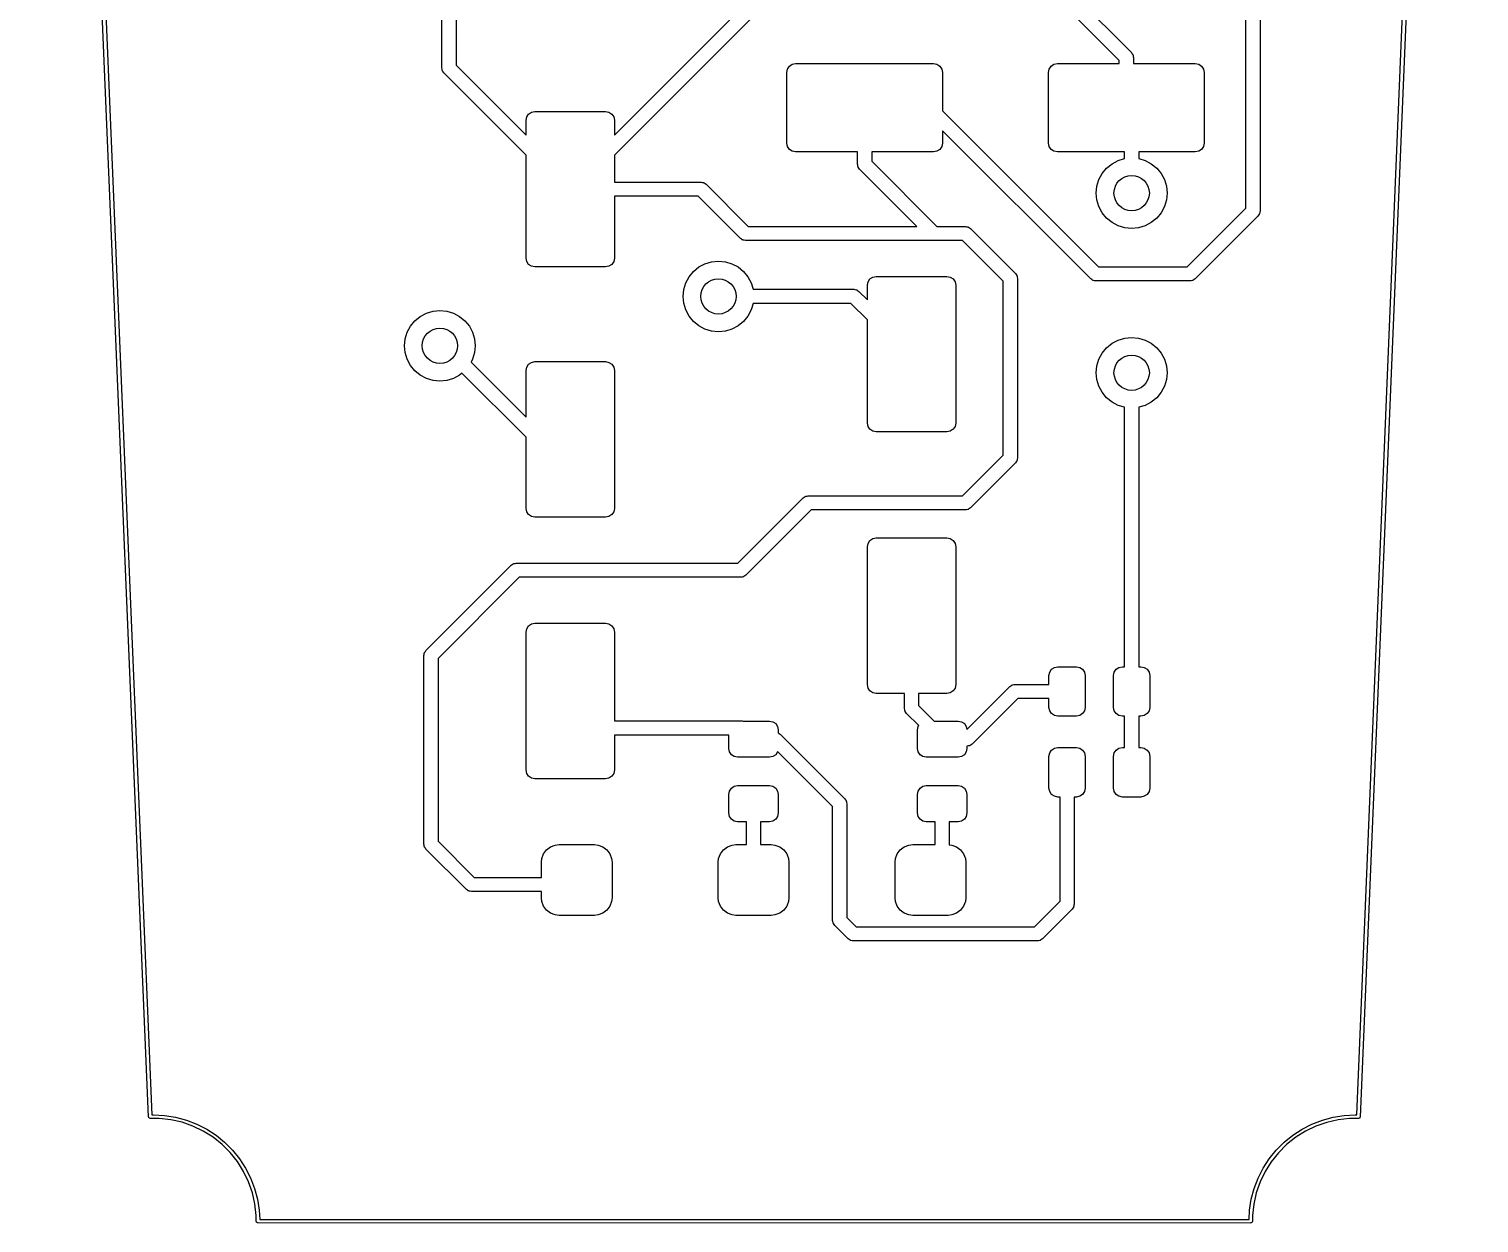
# Model space of a CAD drawing. Extents: x 5.2 to 6.82, y -5.24 to -1.89.
# Drawn here: x 5.203 to 6.817, y -5.242 to -3.912 of the extents above; entities that cross this region are included whole.
import ezdxf

# ---------------------------------------------------------------- set-up
doc = ezdxf.new("R2010")
doc.units = 0
doc.header["$MEASUREMENT"] = 0
doc.layers.add('BLACK', color=7, linetype='CONTINUOUS')

msp = doc.modelspace()

# ---------------------------------------------------------------- linework, layer by layer
at = {"layer": 'BLACK', "linetype": 'CONTINUOUS'}
for p, q in [((5.33553, -5.12366), (5.20252, -1.94391)), ((5.20645, -1.94379), (5.33938, -5.12161)), ((6.68062, -5.12168), (6.81271, -1.9438)), ((6.81665, -1.94391), (6.68447, -5.12373)), ((5.66213, -3.95567), (5.66213, -3.695)), ((5.67787, -3.69826), (5.67787, -3.95241)), ((5.85421, -4.03032), (6.1128, -3.77174)), ((6.12624, -3.78057), (5.85421, -4.05259)), ((6.28287, -3.79174), (6.42964, -3.93851)), ((6.4162, -3.94734), (6.26943, -3.80057)), ((6.55713, -4.11174), (6.55713, -3.85153)), ((6.57287, -3.84827), (6.57287, -4.115)), ((5.67787, -3.95241), (5.75579, -4.03032)), ((6.04687, -3.95686), (6.049, -3.95367)), ((6.049, -3.95367), (6.0522, -3.95154)), ((6.0522, -3.95154), (6.05596, -3.95079)), ((6.05596, -3.95079), (6.20951, -3.95079)), ((6.20951, -3.95079), (6.21327, -3.95154)), ((6.21327, -3.95154), (6.21647, -3.95367)), ((6.21647, -3.95367), (6.2186, -3.95686)), ((6.33821, -3.95686), (6.34034, -3.95367)), ((6.34034, -3.95367), (6.34354, -3.95154)), ((6.34354, -3.95154), (6.3473, -3.95079)), ((6.3473, -3.95079), (6.4162, -3.95079)), ((6.4162, -3.95079), (6.4162, -3.94734)), ((6.42964, -3.93851), (6.43035, -3.93963)), ((6.43035, -3.93963), (6.43117, -3.94066)), ((6.43117, -3.94066), (6.43127, -3.94109)), ((6.43127, -3.94109), (6.43151, -3.94147)), ((6.43151, -3.94147), (6.43165, -3.94279)), ((6.43165, -3.94279), (6.43195, -3.94407)), ((6.43195, -3.94407), (6.43195, -3.95079)), ((6.43195, -3.95079), (6.50085, -3.95079)), ((6.50085, -3.95079), (6.50461, -3.95154)), ((6.50461, -3.95154), (6.50781, -3.95367)), ((6.50781, -3.95367), (6.50994, -3.95686)), ((5.66242, -3.95696), (5.66213, -3.95567)), ((5.66257, -3.95827), (5.66242, -3.95696)), ((5.66281, -3.95865), (5.66257, -3.95827)), ((5.66291, -3.95909), (5.66281, -3.95865)), ((5.66373, -3.96012), (5.66291, -3.95909)), ((5.66443, -3.96124), (5.66373, -3.96012)), ((5.75579, -4.05259), (5.66443, -3.96124)), ((6.04612, -3.96063), (6.04687, -3.95686)), ((6.04612, -4.03937), (6.04612, -3.96063)), ((6.2186, -3.95686), (6.21935, -3.96063)), ((6.21935, -3.96063), (6.21935, -4.00321)), ((6.33746, -3.96063), (6.33821, -3.95686)), ((6.33746, -4.03937), (6.33746, -3.96063)), ((6.50994, -3.95686), (6.51069, -3.96063)), ((6.51069, -3.96063), (6.51069, -4.03937)), ((5.75579, -4.0139), (5.75654, -4.01013)), ((5.75579, -4.03032), (5.75579, -4.0139)), ((5.75654, -4.01013), (5.75867, -4.00694)), ((5.75867, -4.00694), (5.76186, -4.0048)), ((5.76186, -4.0048), (5.76563, -4.00406)), ((5.76563, -4.00406), (5.84437, -4.00406)), ((5.84437, -4.00406), (5.84814, -4.0048)), ((5.84814, -4.0048), (5.85133, -4.00694)), ((5.85133, -4.00694), (5.85346, -4.01013)), ((5.85346, -4.01013), (5.85421, -4.0139)), ((5.85421, -4.0139), (5.85421, -4.03032)), ((6.21935, -4.00321), (6.39326, -4.17713)), ((6.38443, -4.19057), (6.21935, -4.02549)), ((6.21935, -4.02549), (6.21935, -4.03937)), ((6.04687, -4.04314), (6.04612, -4.03937)), ((6.049, -4.04633), (6.04687, -4.04314)), ((6.0522, -4.04846), (6.049, -4.04633)), ((6.05596, -4.04921), (6.0522, -4.04846)), ((6.12486, -4.04921), (6.05596, -4.04921)), ((6.12486, -4.06274), (6.12486, -4.04921)), ((6.20951, -4.04921), (6.14061, -4.04921)), ((6.14061, -4.04921), (6.14061, -4.05947)), ((6.21327, -4.04846), (6.20951, -4.04921)), ((6.21647, -4.04633), (6.21327, -4.04846)), ((6.2186, -4.04314), (6.21647, -4.04633)), ((6.21935, -4.03937), (6.2186, -4.04314)), ((6.33821, -4.04314), (6.33746, -4.03937)), ((6.34034, -4.04633), (6.33821, -4.04314)), ((6.34354, -4.04846), (6.34034, -4.04633)), ((6.3473, -4.04921), (6.34354, -4.04846)), ((6.42213, -4.04921), (6.3473, -4.04921)), ((6.42213, -4.05645), (6.42213, -4.04921)), ((6.50085, -4.04921), (6.43787, -4.04921)), ((6.43787, -4.04921), (6.43787, -4.05645)), ((6.50461, -4.04846), (6.50085, -4.04921)), ((6.50781, -4.04633), (6.50461, -4.04846)), ((6.50994, -4.04314), (6.50781, -4.04633)), ((6.51069, -4.03937), (6.50994, -4.04314)), ((5.75579, -4.16744), (5.75579, -4.05259)), ((5.85421, -4.05259), (5.85421, -4.0828)), ((6.12516, -4.06402), (6.12486, -4.06274)), ((6.1253, -4.06534), (6.12516, -4.06402)), ((6.12554, -4.06572), (6.1253, -4.06534)), ((6.12564, -4.06615), (6.12554, -4.06572)), ((6.12647, -4.06719), (6.12564, -4.06615)), ((6.12717, -4.0683), (6.12647, -4.06719)), ((6.14061, -4.05947), (6.21326, -4.13213)), ((6.39726, -4.07313), (6.40216, -4.06716)), ((6.40216, -4.06716), (6.40813, -4.06226)), ((6.40813, -4.06226), (6.41493, -4.05863)), ((6.41493, -4.05863), (6.42213, -4.05645)), ((6.43787, -4.05645), (6.44507, -4.05863)), ((6.44507, -4.05863), (6.45187, -4.06226)), ((6.45187, -4.06226), (6.45784, -4.06716)), ((6.45784, -4.06716), (6.46274, -4.07313)), ((5.85421, -4.0828), (5.95067, -4.0828)), ((5.95067, -4.0828), (5.95196, -4.08309)), ((5.95196, -4.08309), (5.95327, -4.08324)), ((5.95327, -4.08324), (5.95365, -4.08348)), ((5.95365, -4.08348), (5.95409, -4.08358)), ((5.95409, -4.08358), (5.95512, -4.0844)), ((6.19099, -4.13213), (6.12717, -4.0683)), ((6.39139, -4.08732), (6.39363, -4.07993)), ((6.39363, -4.07993), (6.39726, -4.07313)), ((6.46274, -4.07313), (6.46637, -4.07993)), ((6.46637, -4.07993), (6.46861, -4.08732)), ((5.94741, -4.09854), (5.85421, -4.09854)), ((5.85421, -4.09854), (5.85421, -4.16744)), ((5.99443, -4.14557), (5.94741, -4.09854)), ((5.95512, -4.0844), (5.95624, -4.0851)), ((5.95624, -4.0851), (6.00326, -4.13213)), ((6.39063, -4.095), (6.39139, -4.08732)), ((6.39139, -4.10268), (6.39063, -4.095)), ((6.46861, -4.08732), (6.46937, -4.095)), ((6.46937, -4.095), (6.46861, -4.10268)), ((6.39363, -4.11007), (6.39139, -4.10268)), ((6.39726, -4.11687), (6.39363, -4.11007)), ((6.46637, -4.11007), (6.46274, -4.11687)), ((6.46861, -4.10268), (6.46637, -4.11007)), ((6.49174, -4.17713), (6.55713, -4.11174)), ((6.57287, -4.115), (6.57258, -4.11629)), ((6.00326, -4.13213), (6.19099, -4.13213)), ((6.21326, -4.13213), (6.245, -4.13213)), ((6.245, -4.13213), (6.24629, -4.13242)), ((6.40216, -4.12284), (6.39726, -4.11687)), ((6.40813, -4.12774), (6.40216, -4.12284)), ((6.41493, -4.13137), (6.40813, -4.12774)), ((6.42232, -4.13361), (6.41493, -4.13137)), ((6.44507, -4.13137), (6.43768, -4.13361)), ((6.45187, -4.12774), (6.44507, -4.13137)), ((6.45784, -4.12284), (6.45187, -4.12774)), ((6.46274, -4.11687), (6.45784, -4.12284)), ((6.57057, -4.12057), (6.50057, -4.19057)), ((6.57127, -4.11945), (6.57057, -4.12057)), ((6.57209, -4.11842), (6.57127, -4.11945)), ((6.57219, -4.11798), (6.57209, -4.11842)), ((6.57243, -4.1176), (6.57219, -4.11798)), ((6.57258, -4.11629), (6.57243, -4.1176)), ((5.99555, -4.14627), (5.99443, -4.14557)), ((5.99658, -4.14709), (5.99555, -4.14627)), ((5.99702, -4.14719), (5.99658, -4.14709)), ((5.9974, -4.14743), (5.99702, -4.14719)), ((5.99871, -4.14758), (5.9974, -4.14743)), ((6, -4.14787), (5.99871, -4.14758)), ((6.21, -4.14787), (6, -4.14787)), ((6.24174, -4.14787), (6.21, -4.14787)), ((6.28713, -4.19326), (6.24174, -4.14787)), ((6.24629, -4.13242), (6.2476, -4.13257)), ((6.2476, -4.13257), (6.24798, -4.13281)), ((6.24798, -4.13281), (6.24842, -4.13291)), ((6.24842, -4.13291), (6.24945, -4.13373)), ((6.24945, -4.13373), (6.25057, -4.13443)), ((6.25057, -4.13443), (6.30057, -4.18443)), ((6.43, -4.13437), (6.42232, -4.13361)), ((6.43768, -4.13361), (6.43, -4.13437)), ((5.75654, -4.17121), (5.75579, -4.16744)), ((5.75867, -4.1744), (5.75654, -4.17121)), ((5.76186, -4.17653), (5.75867, -4.1744)), ((5.76563, -4.17728), (5.76186, -4.17653)), ((5.84437, -4.17728), (5.76563, -4.17728)), ((5.84814, -4.17653), (5.84437, -4.17728)), ((5.85133, -4.1744), (5.84814, -4.17653)), ((5.85346, -4.17121), (5.85133, -4.1744)), ((5.85421, -4.16744), (5.85346, -4.17121)), ((5.94216, -4.18216), (5.94813, -4.17726)), ((5.94813, -4.17726), (5.95493, -4.17363)), ((5.95493, -4.17363), (5.96232, -4.17139)), ((5.96232, -4.17139), (5.97, -4.17063)), ((5.97, -4.17063), (5.97768, -4.17139)), ((5.97768, -4.17139), (5.98507, -4.17363)), ((5.98507, -4.17363), (5.99187, -4.17726)), ((5.99187, -4.17726), (5.99784, -4.18216)), ((6.39326, -4.17713), (6.49174, -4.17713)), ((5.93139, -4.20232), (5.93363, -4.19493)), ((5.93363, -4.19493), (5.93726, -4.18813)), ((5.93726, -4.18813), (5.94216, -4.18216)), ((5.99784, -4.18216), (6.00274, -4.18813)), ((6.00274, -4.18813), (6.00637, -4.19493)), ((6.00637, -4.19493), (6.00855, -4.20213)), ((6.13579, -4.19756), (6.13654, -4.19379)), ((6.13654, -4.19379), (6.13867, -4.1906)), ((6.13867, -4.1906), (6.14186, -4.18847)), ((6.14186, -4.18847), (6.14563, -4.18772)), ((6.14563, -4.18772), (6.22437, -4.18772)), ((6.22437, -4.18772), (6.22814, -4.18847)), ((6.22814, -4.18847), (6.23133, -4.1906)), ((6.23133, -4.1906), (6.23346, -4.19379)), ((6.23346, -4.19379), (6.23421, -4.19756)), ((6.28713, -4.38674), (6.28713, -4.19326)), ((6.30057, -4.18443), (6.30127, -4.18555)), ((6.30127, -4.18555), (6.30209, -4.18658)), ((6.30209, -4.18658), (6.30219, -4.18702)), ((6.30219, -4.18702), (6.30243, -4.1874)), ((6.30243, -4.1874), (6.30258, -4.18871)), ((6.30258, -4.18871), (6.30287, -4.19)), ((6.30287, -4.19), (6.30287, -4.39)), ((6.38555, -4.19127), (6.38443, -4.19057)), ((6.38658, -4.19209), (6.38555, -4.19127)), ((6.38702, -4.19219), (6.38658, -4.19209)), ((6.3874, -4.19243), (6.38702, -4.19219)), ((6.38871, -4.19258), (6.3874, -4.19243)), ((6.39, -4.19287), (6.38871, -4.19258)), ((6.495, -4.19287), (6.39, -4.19287)), ((6.49629, -4.19258), (6.495, -4.19287)), ((6.4976, -4.19243), (6.49629, -4.19258)), ((6.49798, -4.19219), (6.4976, -4.19243)), ((6.49842, -4.19209), (6.49798, -4.19219)), ((6.49945, -4.19127), (6.49842, -4.19209)), ((6.50057, -4.19057), (6.49945, -4.19127)), ((5.93063, -4.21), (5.93139, -4.20232)), ((5.93139, -4.21768), (5.93063, -4.21)), ((6.00855, -4.20213), (6.12067, -4.20213)), ((6.12067, -4.20213), (6.12196, -4.20242)), ((6.12196, -4.20242), (6.12327, -4.20257)), ((6.12327, -4.20257), (6.12365, -4.20281)), ((6.12365, -4.20281), (6.12409, -4.20291)), ((6.12409, -4.20291), (6.12512, -4.20373)), ((6.12512, -4.20373), (6.12624, -4.20443)), ((6.12624, -4.20443), (6.13579, -4.21398)), ((6.13579, -4.21398), (6.13579, -4.19756)), ((6.23421, -4.19756), (6.23421, -4.3511)), ((5.63813, -4.23226), (5.64493, -4.22863)), ((5.64493, -4.22863), (5.65232, -4.22639)), ((5.65232, -4.22639), (5.66, -4.22563)), ((5.66, -4.22563), (5.66768, -4.22639)), ((5.66768, -4.22639), (5.67507, -4.22863)), ((5.67507, -4.22863), (5.68187, -4.23226)), ((5.93363, -4.22507), (5.93139, -4.21768)), ((5.93726, -4.23187), (5.93363, -4.22507)), ((6.00637, -4.22507), (6.00274, -4.23187)), ((6.00855, -4.21787), (6.00637, -4.22507)), ((6.11741, -4.21787), (6.00855, -4.21787)), ((6.13579, -4.23625), (6.11741, -4.21787)), ((5.62363, -4.24993), (5.62726, -4.24313)), ((5.62726, -4.24313), (5.63216, -4.23716)), ((5.63216, -4.23716), (5.63813, -4.23226)), ((5.68187, -4.23226), (5.68784, -4.23716)), ((5.68784, -4.23716), (5.69274, -4.24313)), ((5.69274, -4.24313), (5.69637, -4.24993)), ((5.94216, -4.23784), (5.93726, -4.23187)), ((5.94813, -4.24274), (5.94216, -4.23784)), ((5.95493, -4.24637), (5.94813, -4.24274)), ((5.99187, -4.24274), (5.98507, -4.24637)), ((5.99784, -4.23784), (5.99187, -4.24274)), ((6.00274, -4.23187), (5.99784, -4.23784)), ((6.13579, -4.3511), (6.13579, -4.23625)), ((5.62063, -4.265), (5.62139, -4.25732)), ((5.62139, -4.25732), (5.62363, -4.24993)), ((5.69637, -4.24993), (5.69861, -4.25732)), ((5.69861, -4.25732), (5.69937, -4.265)), ((5.96232, -4.24861), (5.95493, -4.24637)), ((5.97, -4.24937), (5.96232, -4.24861)), ((5.97768, -4.24861), (5.97, -4.24937)), ((5.98507, -4.24637), (5.97768, -4.24861)), ((6.40813, -4.26226), (6.41493, -4.25863)), ((6.41493, -4.25863), (6.42232, -4.25639)), ((6.42232, -4.25639), (6.43, -4.25563)), ((6.43, -4.25563), (6.43768, -4.25639)), ((6.43768, -4.25639), (6.44507, -4.25863)), ((6.44507, -4.25863), (6.45187, -4.26226)), ((5.62139, -4.27268), (5.62063, -4.265)), ((5.62363, -4.28007), (5.62139, -4.27268)), ((5.69861, -4.27268), (5.69637, -4.28007)), ((5.69937, -4.265), (5.69861, -4.27268)), ((6.39363, -4.27993), (6.39726, -4.27313)), ((6.39726, -4.27313), (6.40216, -4.26716)), ((6.40216, -4.26716), (6.40813, -4.26226)), ((6.45187, -4.26226), (6.45784, -4.26716)), ((6.45784, -4.26716), (6.46274, -4.27313)), ((6.46274, -4.27313), (6.46637, -4.27993)), ((5.62726, -4.28687), (5.62363, -4.28007)), ((5.63216, -4.29284), (5.62726, -4.28687)), ((5.63813, -4.29774), (5.63216, -4.29284)), ((5.69637, -4.28007), (5.69457, -4.28344)), ((5.69457, -4.28344), (5.75579, -4.34465)), ((5.75579, -4.29256), (5.75654, -4.28879)), ((5.75579, -4.34465), (5.75579, -4.29256)), ((5.75654, -4.28879), (5.75867, -4.2856)), ((5.75867, -4.2856), (5.76186, -4.28347)), ((5.76186, -4.28347), (5.76563, -4.28272)), ((5.76563, -4.28272), (5.84437, -4.28272)), ((5.84437, -4.28272), (5.84814, -4.28347)), ((5.84814, -4.28347), (5.85133, -4.2856)), ((5.85133, -4.2856), (5.85346, -4.28879)), ((5.85346, -4.28879), (5.85421, -4.29256)), ((5.85421, -4.29256), (5.85421, -4.4461)), ((6.39063, -4.295), (6.39139, -4.28732)), ((6.39139, -4.28732), (6.39363, -4.27993)), ((6.46637, -4.27993), (6.46861, -4.28732)), ((6.46861, -4.28732), (6.46937, -4.295)), ((5.64493, -4.30137), (5.63813, -4.29774)), ((5.65232, -4.30361), (5.64493, -4.30137)), ((5.66, -4.30437), (5.65232, -4.30361)), ((5.66768, -4.30361), (5.66, -4.30437)), ((5.67507, -4.30137), (5.66768, -4.30361)), ((5.68187, -4.29774), (5.67507, -4.30137)), ((5.68447, -4.2956), (5.68187, -4.29774)), ((5.75579, -4.36692), (5.68447, -4.2956)), ((6.39139, -4.30268), (6.39063, -4.295)), ((6.39363, -4.31007), (6.39139, -4.30268)), ((6.46861, -4.30268), (6.46637, -4.31007)), ((6.46937, -4.295), (6.46861, -4.30268)), ((6.39726, -4.31687), (6.39363, -4.31007)), ((6.40216, -4.32284), (6.39726, -4.31687)), ((6.40813, -4.32774), (6.40216, -4.32284)), ((6.45784, -4.32284), (6.45187, -4.32774)), ((6.46274, -4.31687), (6.45784, -4.32284)), ((6.46637, -4.31007), (6.46274, -4.31687)), ((6.41493, -4.33137), (6.40813, -4.32774)), ((6.42213, -4.33355), (6.41493, -4.33137)), ((6.42213, -4.62244), (6.42213, -4.33355)), ((6.44507, -4.33137), (6.43787, -4.33355)), ((6.43787, -4.33355), (6.43787, -4.62244)), ((6.45187, -4.32774), (6.44507, -4.33137)), ((6.13654, -4.35487), (6.13579, -4.3511)), ((6.13867, -4.35806), (6.13654, -4.35487)), ((6.14186, -4.3602), (6.13867, -4.35806)), ((6.23133, -4.35806), (6.22814, -4.3602)), ((6.23346, -4.35487), (6.23133, -4.35806)), ((6.23421, -4.3511), (6.23346, -4.35487)), ((5.75579, -4.4461), (5.75579, -4.36692)), ((6.14563, -4.36094), (6.14186, -4.3602)), ((6.22437, -4.36094), (6.14563, -4.36094)), ((6.22814, -4.3602), (6.22437, -4.36094)), ((6.24174, -4.43213), (6.28713, -4.38674)), ((6.30287, -4.39), (6.30258, -4.39129)), ((6.30057, -4.39557), (6.25057, -4.44557)), ((6.30127, -4.39445), (6.30057, -4.39557)), ((6.30209, -4.39342), (6.30127, -4.39445)), ((6.30219, -4.39298), (6.30209, -4.39342)), ((6.30243, -4.3926), (6.30219, -4.39298)), ((6.30258, -4.39129), (6.30243, -4.3926)), ((5.99174, -4.50713), (6.06443, -4.43443)), ((6.06443, -4.43443), (6.06555, -4.43373)), ((6.06555, -4.43373), (6.06658, -4.43291)), ((6.06658, -4.43291), (6.06702, -4.43281)), ((6.06702, -4.43281), (6.0674, -4.43257)), ((6.0674, -4.43257), (6.06871, -4.43242)), ((6.06871, -4.43242), (6.07, -4.43213)), ((6.07, -4.43213), (6.24174, -4.43213)), ((5.75654, -4.44987), (5.75579, -4.4461)), ((5.75867, -4.45306), (5.75654, -4.44987)), ((5.76186, -4.4552), (5.75867, -4.45306)), ((5.85133, -4.45306), (5.84814, -4.4552)), ((5.85346, -4.44987), (5.85133, -4.45306)), ((5.85421, -4.4461), (5.85346, -4.44987)), ((6.07326, -4.44787), (6.00057, -4.52057)), ((6.245, -4.44787), (6.07326, -4.44787)), ((6.24629, -4.44758), (6.245, -4.44787)), ((6.2476, -4.44743), (6.24629, -4.44758)), ((6.24798, -4.44719), (6.2476, -4.44743)), ((6.24842, -4.44709), (6.24798, -4.44719)), ((6.24945, -4.44627), (6.24842, -4.44709)), ((6.25057, -4.44557), (6.24945, -4.44627)), ((5.76563, -4.45594), (5.76186, -4.4552)), ((5.84437, -4.45594), (5.76563, -4.45594)), ((5.84814, -4.4552), (5.84437, -4.45594)), ((6.13579, -4.4889), (6.13654, -4.48513)), ((6.13654, -4.48513), (6.13867, -4.48194)), ((6.13867, -4.48194), (6.14186, -4.4798)), ((6.14186, -4.4798), (6.14563, -4.47906)), ((6.14563, -4.47906), (6.22437, -4.47906)), ((6.22437, -4.47906), (6.22814, -4.4798)), ((6.22814, -4.4798), (6.23133, -4.48194)), ((6.23133, -4.48194), (6.23346, -4.48513)), ((6.23346, -4.48513), (6.23421, -4.4889)), ((6.13579, -4.64244), (6.13579, -4.4889)), ((6.23421, -4.4889), (6.23421, -4.64244)), ((5.64443, -4.60443), (5.73943, -4.50943)), ((5.73943, -4.50943), (5.74055, -4.50873)), ((5.74055, -4.50873), (5.74158, -4.50791)), ((5.74158, -4.50791), (5.74202, -4.50781)), ((5.74202, -4.50781), (5.7424, -4.50757)), ((5.7424, -4.50757), (5.74371, -4.50742)), ((5.74371, -4.50742), (5.745, -4.50713)), ((5.745, -4.50713), (5.99174, -4.50713)), ((5.74826, -4.52287), (5.65787, -4.61326)), ((5.995, -4.52287), (5.74826, -4.52287)), ((5.99629, -4.52258), (5.995, -4.52287)), ((5.9976, -4.52243), (5.99629, -4.52258)), ((5.99798, -4.52219), (5.9976, -4.52243)), ((5.99842, -4.52209), (5.99798, -4.52219)), ((5.99945, -4.52127), (5.99842, -4.52209)), ((6.00057, -4.52057), (5.99945, -4.52127)), ((5.75579, -4.5839), (5.75654, -4.58013)), ((5.75579, -4.73744), (5.75579, -4.5839)), ((5.75654, -4.58013), (5.75867, -4.57694)), ((5.75867, -4.57694), (5.76186, -4.5748)), ((5.76186, -4.5748), (5.76563, -4.57406)), ((5.76563, -4.57406), (5.84437, -4.57406)), ((5.84437, -4.57406), (5.84814, -4.5748)), ((5.84814, -4.5748), (5.85133, -4.57694)), ((5.85133, -4.57694), (5.85346, -4.58013)), ((5.85346, -4.58013), (5.85421, -4.5839)), ((5.85421, -4.5839), (5.85421, -4.6828)), ((5.64213, -4.61), (5.64242, -4.60871)), ((5.64213, -4.82), (5.64213, -4.61)), ((5.64242, -4.60871), (5.64257, -4.6074)), ((5.64257, -4.6074), (5.64281, -4.60702)), ((5.64281, -4.60702), (5.64291, -4.60658)), ((5.64291, -4.60658), (5.64373, -4.60555)), ((5.64373, -4.60555), (5.64443, -4.60443)), ((5.65787, -4.61326), (5.65787, -4.81674)), ((6.33797, -4.63228), (6.33872, -4.62852)), ((6.33797, -4.64213), (6.33797, -4.63228)), ((6.33872, -4.62852), (6.34086, -4.62532)), ((6.34086, -4.62532), (6.34405, -4.62319)), ((6.34405, -4.62319), (6.34781, -4.62244)), ((6.34781, -4.62244), (6.36848, -4.62244)), ((6.36848, -4.62244), (6.37225, -4.62319)), ((6.37225, -4.62319), (6.37544, -4.62532)), ((6.37544, -4.62532), (6.37758, -4.62852)), ((6.37758, -4.62852), (6.37833, -4.63228)), ((6.37833, -4.63228), (6.37833, -4.66772)), ((6.40982, -4.63228), (6.41057, -4.62852)), ((6.40982, -4.66772), (6.40982, -4.63228)), ((6.41057, -4.62852), (6.41271, -4.62532)), ((6.41271, -4.62532), (6.4159, -4.62319)), ((6.4159, -4.62319), (6.41967, -4.62244)), ((6.41967, -4.62244), (6.42213, -4.62244)), ((6.43787, -4.62244), (6.44033, -4.62244)), ((6.44033, -4.62244), (6.4441, -4.62319)), ((6.4441, -4.62319), (6.44729, -4.62532)), ((6.44729, -4.62532), (6.44943, -4.62852)), ((6.44943, -4.62852), (6.45018, -4.63228)), ((6.45018, -4.63228), (6.45018, -4.66772)), ((6.13654, -4.64621), (6.13579, -4.64244)), ((6.13867, -4.6494), (6.13654, -4.64621)), ((6.23346, -4.64621), (6.23133, -4.6494)), ((6.23421, -4.64244), (6.23346, -4.64621)), ((6.24654, -4.69233), (6.29443, -4.64443)), ((6.29443, -4.64443), (6.29555, -4.64373)), ((6.29555, -4.64373), (6.29658, -4.64291)), ((6.29658, -4.64291), (6.29702, -4.64281)), ((6.29702, -4.64281), (6.2974, -4.64257)), ((6.2974, -4.64257), (6.29871, -4.64242)), ((6.29871, -4.64242), (6.3, -4.64213)), ((6.3, -4.64213), (6.33797, -4.64213)), ((6.14186, -4.65153), (6.13867, -4.6494)), ((6.14563, -4.65228), (6.14186, -4.65153)), ((6.17713, -4.65228), (6.14563, -4.65228)), ((6.17713, -4.66907), (6.17713, -4.65228)), ((6.22437, -4.65228), (6.19287, -4.65228)), ((6.19287, -4.65228), (6.19287, -4.66581)), ((6.22814, -4.65153), (6.22437, -4.65228)), ((6.23133, -4.6494), (6.22814, -4.65153)), ((6.30326, -4.65787), (6.25242, -4.70872)), ((6.33797, -4.65787), (6.30326, -4.65787)), ((6.33797, -4.66772), (6.33797, -4.65787)), ((6.17742, -4.67036), (6.17713, -4.66907)), ((6.17757, -4.67168), (6.17742, -4.67036)), ((6.17781, -4.67205), (6.17757, -4.67168)), ((6.17791, -4.67249), (6.17781, -4.67205)), ((6.17873, -4.67352), (6.17791, -4.67249)), ((6.17943, -4.67464), (6.17873, -4.67352)), ((6.1929, -4.68811), (6.17943, -4.67464)), ((6.19287, -4.66581), (6.21003, -4.68297)), ((6.33872, -4.67148), (6.33797, -4.66772)), ((6.34086, -4.67468), (6.33872, -4.67148)), ((6.34405, -4.67681), (6.34086, -4.67468)), ((6.34781, -4.67756), (6.34405, -4.67681)), ((6.36848, -4.67756), (6.34781, -4.67756)), ((6.37225, -4.67681), (6.36848, -4.67756)), ((6.37544, -4.67468), (6.37225, -4.67681)), ((6.37758, -4.67148), (6.37544, -4.67468)), ((6.37833, -4.66772), (6.37758, -4.67148)), ((6.41057, -4.67148), (6.40982, -4.66772)), ((6.41271, -4.67468), (6.41057, -4.67148)), ((6.4159, -4.67681), (6.41271, -4.67468)), ((6.41967, -4.67756), (6.4159, -4.67681)), ((6.42213, -4.67756), (6.41967, -4.67756)), ((6.42213, -4.71244), (6.42213, -4.67756)), ((6.44033, -4.67756), (6.43787, -4.67756)), ((6.43787, -4.67756), (6.43787, -4.71244)), ((6.4441, -4.67681), (6.44033, -4.67756)), ((6.44729, -4.67468), (6.4441, -4.67681)), ((6.44943, -4.67148), (6.44729, -4.67468)), ((6.45018, -4.66772), (6.44943, -4.67148)), ((5.85421, -4.6828), (5.99659, -4.6828)), ((5.99659, -4.6828), (5.99737, -4.68297)), ((5.99737, -4.68297), (6.02679, -4.68297)), ((6.02679, -4.68297), (6.03056, -4.68372)), ((6.03056, -4.68372), (6.03375, -4.68586)), ((6.03375, -4.68586), (6.03588, -4.68905)), ((6.03588, -4.68905), (6.03663, -4.69281)), ((6.03663, -4.69281), (6.03663, -4.69611)), ((6.03663, -4.69611), (6.0376, -4.69688)), ((6.0376, -4.69688), (6.03872, -4.69758)), ((6.19152, -4.69281), (6.19226, -4.68905)), ((6.19152, -4.71348), (6.19152, -4.69281)), ((6.19226, -4.68905), (6.1929, -4.68811)), ((6.21003, -4.68297), (6.23679, -4.68297)), ((6.23679, -4.68297), (6.24056, -4.68372)), ((6.24056, -4.68372), (6.24375, -4.68586)), ((6.24375, -4.68586), (6.24588, -4.68905)), ((6.24588, -4.68905), (6.24654, -4.69233)), ((5.98152, -4.69854), (5.85421, -4.69854)), ((5.85421, -4.69854), (5.85421, -4.73744)), ((5.98152, -4.71348), (5.98152, -4.69854)), ((6.03872, -4.69758), (6.11057, -4.76943)), ((6.24685, -4.71102), (6.24663, -4.71102)), ((6.24663, -4.71102), (6.24663, -4.71348)), ((6.24814, -4.71073), (6.24685, -4.71102)), ((6.24945, -4.71058), (6.24814, -4.71073)), ((6.24983, -4.71034), (6.24945, -4.71058)), ((6.25027, -4.71024), (6.24983, -4.71034)), ((6.2513, -4.70942), (6.25027, -4.71024)), ((6.25242, -4.70872), (6.2513, -4.70942)), ((6.34086, -4.71532), (6.34405, -4.71319)), ((6.34405, -4.71319), (6.34781, -4.71244)), ((6.34781, -4.71244), (6.36848, -4.71244)), ((6.36848, -4.71244), (6.37225, -4.71319)), ((6.37225, -4.71319), (6.37544, -4.71532)), ((6.41271, -4.71532), (6.4159, -4.71319)), ((6.4159, -4.71319), (6.41967, -4.71244)), ((6.41967, -4.71244), (6.42213, -4.71244)), ((6.43787, -4.71244), (6.44033, -4.71244)), ((6.44033, -4.71244), (6.4441, -4.71319)), ((6.4441, -4.71319), (6.44729, -4.71532)), ((5.98226, -4.71725), (5.98152, -4.71348)), ((5.9844, -4.72044), (5.98226, -4.71725)), ((5.98759, -4.72258), (5.9844, -4.72044)), ((5.99136, -4.72333), (5.98759, -4.72258)), ((6.02679, -4.72333), (5.99136, -4.72333)), ((6.03056, -4.72258), (6.02679, -4.72333)), ((6.03375, -4.72044), (6.03056, -4.72258)), ((6.03588, -4.71725), (6.03375, -4.72044)), ((6.03592, -4.71706), (6.03588, -4.71725)), ((6.09713, -4.77826), (6.03592, -4.71706)), ((6.19226, -4.71725), (6.19152, -4.71348)), ((6.1944, -4.72044), (6.19226, -4.71725)), ((6.19759, -4.72258), (6.1944, -4.72044)), ((6.20136, -4.72333), (6.19759, -4.72258)), ((6.23679, -4.72333), (6.20136, -4.72333)), ((6.24056, -4.72258), (6.23679, -4.72333)), ((6.24375, -4.72044), (6.24056, -4.72258)), ((6.24588, -4.71725), (6.24375, -4.72044)), ((6.24663, -4.71348), (6.24588, -4.71725)), ((6.33797, -4.72228), (6.33872, -4.71852)), ((6.33797, -4.75772), (6.33797, -4.72228)), ((6.33872, -4.71852), (6.34086, -4.71532)), ((6.37544, -4.71532), (6.37758, -4.71852)), ((6.37758, -4.71852), (6.37833, -4.72228)), ((6.37833, -4.72228), (6.37833, -4.75772)), ((6.40982, -4.72228), (6.41057, -4.71852)), ((6.40982, -4.75772), (6.40982, -4.72228)), ((6.41057, -4.71852), (6.41271, -4.71532)), ((6.44729, -4.71532), (6.44943, -4.71852)), ((6.44943, -4.71852), (6.45018, -4.72228)), ((6.45018, -4.72228), (6.45018, -4.75772)), ((5.75654, -4.74121), (5.75579, -4.73744)), ((5.75867, -4.7444), (5.75654, -4.74121)), ((5.76186, -4.74653), (5.75867, -4.7444)), ((5.85133, -4.7444), (5.84814, -4.74653)), ((5.85346, -4.74121), (5.85133, -4.7444)), ((5.85421, -4.73744), (5.85346, -4.74121)), ((5.76563, -4.74728), (5.76186, -4.74653)), ((5.84437, -4.74728), (5.76563, -4.74728)), ((5.84814, -4.74653), (5.84437, -4.74728)), ((5.98152, -4.76467), (5.98226, -4.7609)), ((5.98226, -4.7609), (5.9844, -4.75771)), ((5.9844, -4.75771), (5.98759, -4.75557)), ((5.98759, -4.75557), (5.99136, -4.75482)), ((5.99136, -4.75482), (6.02679, -4.75482)), ((6.02679, -4.75482), (6.03056, -4.75557)), ((6.03056, -4.75557), (6.03375, -4.75771)), ((6.03375, -4.75771), (6.03588, -4.7609)), ((6.03588, -4.7609), (6.03663, -4.76467)), ((6.19152, -4.76467), (6.19226, -4.7609)), ((6.19226, -4.7609), (6.1944, -4.75771)), ((6.1944, -4.75771), (6.19759, -4.75557)), ((6.19759, -4.75557), (6.20136, -4.75482)), ((6.20136, -4.75482), (6.23679, -4.75482)), ((6.23679, -4.75482), (6.24056, -4.75557)), ((6.24056, -4.75557), (6.24375, -4.75771)), ((6.24375, -4.75771), (6.24588, -4.7609)), ((6.24588, -4.7609), (6.24663, -4.76467)), ((6.33872, -4.76148), (6.33797, -4.75772)), ((6.34086, -4.76468), (6.33872, -4.76148)), ((6.37758, -4.76148), (6.37544, -4.76468)), ((6.37833, -4.75772), (6.37758, -4.76148)), ((6.41057, -4.76148), (6.40982, -4.75772)), ((6.41271, -4.76468), (6.41057, -4.76148)), ((6.44943, -4.76148), (6.44729, -4.76468)), ((6.45018, -4.75772), (6.44943, -4.76148)), ((5.98152, -4.78533), (5.98152, -4.76467)), ((6.03663, -4.76467), (6.03663, -4.78533)), ((6.11057, -4.76943), (6.11127, -4.77055)), ((6.11127, -4.77055), (6.11209, -4.77158)), ((6.11209, -4.77158), (6.11219, -4.77202)), ((6.11219, -4.77202), (6.11243, -4.7724)), ((6.11243, -4.7724), (6.11258, -4.77371)), ((6.11258, -4.77371), (6.11287, -4.775)), ((6.11287, -4.775), (6.11287, -4.90174)), ((6.19152, -4.78533), (6.19152, -4.76467)), ((6.24663, -4.76467), (6.24663, -4.78533)), ((6.34405, -4.76681), (6.34086, -4.76468)), ((6.34781, -4.76756), (6.34405, -4.76681)), ((6.35028, -4.76756), (6.34781, -4.76756)), ((6.35028, -4.88359), (6.35028, -4.76756)), ((6.36848, -4.76756), (6.36602, -4.76756)), ((6.36602, -4.76756), (6.36602, -4.88685)), ((6.37225, -4.76681), (6.36848, -4.76756)), ((6.37544, -4.76468), (6.37225, -4.76681)), ((6.4159, -4.76681), (6.41271, -4.76468)), ((6.41967, -4.76756), (6.4159, -4.76681)), ((6.44033, -4.76756), (6.41967, -4.76756)), ((6.4441, -4.76681), (6.44033, -4.76756)), ((6.44729, -4.76468), (6.4441, -4.76681)), ((5.98226, -4.7891), (5.98152, -4.78533)), ((5.9844, -4.79229), (5.98226, -4.7891)), ((5.98759, -4.79443), (5.9844, -4.79229)), ((6.03375, -4.79229), (6.03056, -4.79443)), ((6.03588, -4.7891), (6.03375, -4.79229)), ((6.03663, -4.78533), (6.03588, -4.7891)), ((6.09713, -4.905), (6.09713, -4.77826)), ((6.19226, -4.7891), (6.19152, -4.78533)), ((6.1944, -4.79229), (6.19226, -4.7891)), ((6.19759, -4.79443), (6.1944, -4.79229)), ((6.24375, -4.79229), (6.24056, -4.79443)), ((6.24588, -4.7891), (6.24375, -4.79229)), ((6.24663, -4.78533), (6.24588, -4.7891)), ((5.99136, -4.79518), (5.98759, -4.79443)), ((6.0012, -4.79518), (5.99136, -4.79518)), ((6.0012, -4.82063), (6.0012, -4.79518)), ((6.02679, -4.79518), (6.01695, -4.79518)), ((6.01695, -4.79518), (6.01695, -4.82063)), ((6.03056, -4.79443), (6.02679, -4.79518)), ((6.20136, -4.79518), (6.19759, -4.79443)), ((6.2112, -4.79518), (6.20136, -4.79518)), ((6.2112, -4.82063), (6.2112, -4.79518)), ((6.23679, -4.79518), (6.22695, -4.79518)), ((6.22695, -4.79518), (6.22695, -4.82077)), ((6.24056, -4.79443), (6.23679, -4.79518)), ((5.64242, -4.82129), (5.64213, -4.82)), ((5.64257, -4.8226), (5.64242, -4.82129)), ((5.64281, -4.82298), (5.64257, -4.8226)), ((5.64291, -4.82342), (5.64281, -4.82298)), ((5.64373, -4.82445), (5.64291, -4.82342)), ((5.64443, -4.82557), (5.64373, -4.82445)), ((5.68943, -4.87057), (5.64443, -4.82557)), ((5.65787, -4.81674), (5.69826, -4.85713)), ((5.77862, -4.8264), (5.78311, -4.82304)), ((5.78311, -4.82304), (5.78836, -4.82108)), ((5.78836, -4.82108), (5.79254, -4.82063)), ((5.79254, -4.82063), (5.83191, -4.82063)), ((5.83191, -4.82063), (5.83609, -4.82108)), ((5.83609, -4.82108), (5.84134, -4.82304)), ((5.84134, -4.82304), (5.84583, -4.8264)), ((5.97547, -4.8264), (5.97996, -4.82304)), ((5.97996, -4.82304), (5.98521, -4.82108)), ((5.98521, -4.82108), (5.98939, -4.82063)), ((5.98939, -4.82063), (6.0012, -4.82063)), ((6.01695, -4.82063), (6.02876, -4.82063)), ((6.02876, -4.82063), (6.03294, -4.82108)), ((6.03294, -4.82108), (6.03819, -4.82304)), ((6.03819, -4.82304), (6.04268, -4.8264)), ((6.17232, -4.8264), (6.17681, -4.82304)), ((6.17681, -4.82304), (6.18206, -4.82108)), ((6.18206, -4.82108), (6.18624, -4.82063)), ((6.18624, -4.82063), (6.2112, -4.82063)), ((6.22695, -4.82077), (6.22979, -4.82108)), ((6.22979, -4.82108), (6.23504, -4.82304)), ((6.23504, -4.82304), (6.23953, -4.8264)), ((5.77285, -4.84031), (5.7733, -4.83613)), ((5.77285, -4.85713), (5.77285, -4.84031)), ((5.7733, -4.83613), (5.77526, -4.83088)), ((5.77526, -4.83088), (5.77862, -4.8264)), ((5.84583, -4.8264), (5.84919, -4.83088)), ((5.84919, -4.83088), (5.85114, -4.83613)), ((5.85114, -4.83613), (5.85159, -4.84031)), ((5.85159, -4.84031), (5.85159, -4.87969)), ((5.9697, -4.84031), (5.97015, -4.83613)), ((5.9697, -4.87969), (5.9697, -4.84031)), ((5.97015, -4.83613), (5.97211, -4.83088)), ((5.97211, -4.83088), (5.97547, -4.8264)), ((6.04268, -4.8264), (6.04604, -4.83088)), ((6.04604, -4.83088), (6.048, -4.83613)), ((6.048, -4.83613), (6.04844, -4.84031)), ((6.04844, -4.84031), (6.04844, -4.87969)), ((6.16656, -4.84031), (6.167, -4.83613)), ((6.16656, -4.87969), (6.16656, -4.84031)), ((6.167, -4.83613), (6.16896, -4.83088)), ((6.16896, -4.83088), (6.17232, -4.8264)), ((6.23953, -4.8264), (6.24289, -4.83088)), ((6.24289, -4.83088), (6.24485, -4.83613)), ((6.24485, -4.83613), (6.2453, -4.84031)), ((6.2453, -4.84031), (6.2453, -4.87969)), ((5.69826, -4.85713), (5.77285, -4.85713)), ((5.69055, -4.87127), (5.68943, -4.87057)), ((5.69158, -4.87209), (5.69055, -4.87127)), ((5.69202, -4.87219), (5.69158, -4.87209)), ((5.6924, -4.87243), (5.69202, -4.87219)), ((5.69371, -4.87258), (5.6924, -4.87243)), ((5.695, -4.87287), (5.69371, -4.87258)), ((5.77285, -4.87287), (5.695, -4.87287)), ((5.77285, -4.87969), (5.77285, -4.87287)), ((5.7733, -4.88387), (5.77285, -4.87969)), ((5.77526, -4.88912), (5.7733, -4.88387)), ((5.77862, -4.8936), (5.77526, -4.88912)), ((5.84919, -4.88912), (5.84583, -4.8936)), ((5.85114, -4.88387), (5.84919, -4.88912)), ((5.85159, -4.87969), (5.85114, -4.88387)), ((5.97015, -4.88387), (5.9697, -4.87969)), ((5.97211, -4.88912), (5.97015, -4.88387)), ((5.97547, -4.8936), (5.97211, -4.88912)), ((6.04604, -4.88912), (6.04268, -4.8936)), ((6.048, -4.88387), (6.04604, -4.88912)), ((6.04844, -4.87969), (6.048, -4.88387)), ((6.167, -4.88387), (6.16656, -4.87969)), ((6.16896, -4.88912), (6.167, -4.88387)), ((6.17232, -4.8936), (6.16896, -4.88912)), ((6.24289, -4.88912), (6.23953, -4.8936)), ((6.24485, -4.88387), (6.24289, -4.88912)), ((6.2453, -4.87969), (6.24485, -4.88387)), ((6.32174, -4.91213), (6.35028, -4.88359)), ((6.36524, -4.89027), (6.36442, -4.8913)), ((6.36534, -4.88983), (6.36524, -4.89027)), ((6.36558, -4.88945), (6.36534, -4.88983)), ((6.36573, -4.88814), (6.36558, -4.88945)), ((6.36602, -4.88685), (6.36573, -4.88814)), ((5.78311, -4.89696), (5.77862, -4.8936)), ((5.78836, -4.89892), (5.78311, -4.89696)), ((5.79254, -4.89937), (5.78836, -4.89892)), ((5.83191, -4.89937), (5.79254, -4.89937)), ((5.83609, -4.89892), (5.83191, -4.89937)), ((5.84134, -4.89696), (5.83609, -4.89892)), ((5.84583, -4.8936), (5.84134, -4.89696)), ((5.97996, -4.89696), (5.97547, -4.8936)), ((5.98521, -4.89892), (5.97996, -4.89696)), ((5.98939, -4.89937), (5.98521, -4.89892)), ((6.02876, -4.89937), (5.98939, -4.89937)), ((6.03294, -4.89892), (6.02876, -4.89937)), ((6.03819, -4.89696), (6.03294, -4.89892)), ((6.04268, -4.8936), (6.03819, -4.89696)), ((6.09742, -4.90629), (6.09713, -4.905)), ((6.09757, -4.9076), (6.09742, -4.90629)), ((6.11287, -4.90174), (6.12326, -4.91213)), ((6.17681, -4.89696), (6.17232, -4.8936)), ((6.18206, -4.89892), (6.17681, -4.89696)), ((6.18624, -4.89937), (6.18206, -4.89892)), ((6.22561, -4.89937), (6.18624, -4.89937)), ((6.22979, -4.89892), (6.22561, -4.89937)), ((6.23504, -4.89696), (6.22979, -4.89892)), ((6.23953, -4.8936), (6.23504, -4.89696)), ((6.36372, -4.89242), (6.33057, -4.92557)), ((6.36442, -4.8913), (6.36372, -4.89242)), ((6.09781, -4.90798), (6.09757, -4.9076)), ((6.09791, -4.90842), (6.09781, -4.90798)), ((6.09873, -4.90945), (6.09791, -4.90842)), ((6.09943, -4.91057), (6.09873, -4.90945)), ((6.11443, -4.92557), (6.09943, -4.91057)), ((6.12326, -4.91213), (6.32174, -4.91213)), ((6.11555, -4.92627), (6.11443, -4.92557)), ((6.11658, -4.92709), (6.11555, -4.92627)), ((6.11702, -4.92719), (6.11658, -4.92709)), ((6.1174, -4.92743), (6.11702, -4.92719)), ((6.11871, -4.92758), (6.1174, -4.92743)), ((6.12, -4.92787), (6.11871, -4.92758)), ((6.325, -4.92787), (6.12, -4.92787)), ((6.32629, -4.92758), (6.325, -4.92787)), ((6.3276, -4.92743), (6.32629, -4.92758)), ((6.32798, -4.92719), (6.3276, -4.92743)), ((6.32842, -4.92709), (6.32798, -4.92719)), ((6.32945, -4.92627), (6.32842, -4.92709)), ((6.33057, -4.92557), (6.32945, -4.92627)), ((5.33583, -5.12431), (5.33553, -5.12366)), ((5.3361, -5.12497), (5.33583, -5.12431)), ((5.33614, -5.12499), (5.3361, -5.12497)), ((5.33616, -5.12503), (5.33614, -5.12499)), ((5.33683, -5.12527), (5.33616, -5.12503)), ((5.3375, -5.12555), (5.33683, -5.12527)), ((5.34112, -5.12555), (5.3375, -5.12555)), ((5.33938, -5.12161), (5.34112, -5.12161)), ((5.34112, -5.12161), (5.35349, -5.12226)), ((5.34754, -5.12555), (5.34112, -5.12555)), ((5.36031, -5.12699), (5.34754, -5.12555)), ((5.35349, -5.12226), (5.36573, -5.1242)), ((5.37284, -5.12985), (5.36031, -5.12699)), ((5.36573, -5.1242), (5.37769, -5.1274)), ((5.38497, -5.13409), (5.37284, -5.12985)), ((5.37769, -5.1274), (5.38926, -5.13184)), ((5.38926, -5.13184), (5.4003, -5.13747)), ((6.6197, -5.13754), (6.63074, -5.13191)), ((6.63074, -5.13191), (6.64231, -5.12747)), ((6.64716, -5.12992), (6.63503, -5.13416)), ((6.64231, -5.12747), (6.65428, -5.12427)), ((6.65969, -5.12706), (6.64716, -5.12992)), ((6.65428, -5.12427), (6.66651, -5.12233)), ((6.67246, -5.12562), (6.65969, -5.12706)), ((6.66651, -5.12233), (6.67888, -5.12168)), ((6.67888, -5.12562), (6.67246, -5.12562)), ((6.67888, -5.12168), (6.67888, -5.12168)), ((6.67888, -5.12168), (6.68062, -5.12168)), ((6.6825, -5.12562), (6.67888, -5.12562)), ((6.67888, -5.12562), (6.67888, -5.12562)), ((6.68317, -5.12534), (6.6825, -5.12562)), ((6.68384, -5.1251), (6.68317, -5.12534)), ((6.68386, -5.12506), (6.68384, -5.1251)), ((6.6839, -5.12504), (6.68386, -5.12506)), ((6.68417, -5.12438), (6.6839, -5.12504)), ((6.68447, -5.12373), (6.68417, -5.12438)), ((5.39655, -5.13967), (5.38497, -5.13409)), ((5.40743, -5.1465), (5.39655, -5.13967)), ((5.4003, -5.13747), (5.41069, -5.14421)), ((5.41748, -5.15452), (5.40743, -5.1465)), ((5.41069, -5.14421), (5.42031, -5.15201)), ((6.59969, -5.15208), (6.60932, -5.14428)), ((6.61257, -5.14657), (6.60252, -5.15459)), ((6.60932, -5.14428), (6.6197, -5.13754)), ((6.62345, -5.13974), (6.61257, -5.14657)), ((6.63503, -5.13416), (6.62345, -5.13974)), ((5.42657, -5.1636), (5.41748, -5.15452)), ((5.42031, -5.15201), (5.42907, -5.16077)), ((5.43458, -5.17365), (5.42657, -5.1636)), ((5.42907, -5.16077), (5.43687, -5.1704)), ((6.58313, -5.17047), (6.59093, -5.16084)), ((6.59343, -5.16367), (6.58542, -5.17372)), ((6.59093, -5.16084), (6.59969, -5.15208)), ((6.60252, -5.15459), (6.59343, -5.16367)), ((5.44142, -5.18453), (5.43458, -5.17365)), ((5.43687, -5.1704), (5.44362, -5.18079)), ((5.44362, -5.18079), (5.44924, -5.19183)), ((6.57076, -5.1919), (6.57638, -5.18086)), ((6.57638, -5.18086), (6.58313, -5.17047)), ((6.58542, -5.17372), (6.57858, -5.1846)), ((5.44699, -5.19611), (5.44142, -5.18453)), ((5.45124, -5.20824), (5.44699, -5.19611)), ((5.44924, -5.19183), (5.45368, -5.20339)), ((6.56632, -5.20346), (6.57076, -5.1919)), ((6.57301, -5.19618), (6.56876, -5.20831)), ((6.57858, -5.1846), (6.57301, -5.19618)), ((5.4541, -5.22077), (5.45124, -5.20824)), ((5.45368, -5.20339), (5.45689, -5.21536)), ((6.56311, -5.21543), (6.56632, -5.20346)), ((6.56876, -5.20831), (6.5659, -5.22084)), ((5.45554, -5.23354), (5.4541, -5.22077)), ((5.45689, -5.21536), (5.45882, -5.22759)), ((5.45882, -5.22759), (5.45937, -5.238)), ((6.56063, -5.23807), (6.56118, -5.22766)), ((6.56118, -5.22766), (6.56311, -5.21543)), ((6.5659, -5.22084), (6.56446, -5.23361)), ((5.45554, -5.23996), (5.45554, -5.23354)), ((5.45554, -5.23997), (5.45554, -5.23996)), ((5.45591, -5.24112), (5.45554, -5.23997)), ((5.45554, -5.23997), (5.45554, -5.23997)), ((5.45554, -5.23997), (5.45554, -5.23997)), ((5.45606, -5.24123), (5.45591, -5.24112)), ((5.45611, -5.24136), (5.45606, -5.24123)), ((5.4564, -5.24148), (5.45611, -5.24136)), ((5.4569, -5.24184), (5.4564, -5.24148)), ((5.45727, -5.24184), (5.4569, -5.24184)), ((5.4575, -5.24193), (5.45727, -5.24184)), ((6.5625, -5.242), (5.4575, -5.24193)), ((5.45937, -5.238), (6.56063, -5.23807)), ((6.56273, -5.24191), (6.5625, -5.242)), ((6.5631, -5.24191), (6.56273, -5.24191)), ((6.5636, -5.24154), (6.5631, -5.24191)), ((6.56389, -5.24143), (6.5636, -5.24154)), ((6.56394, -5.2413), (6.56389, -5.24143)), ((6.56409, -5.24119), (6.56394, -5.2413)), ((6.56446, -5.24004), (6.56409, -5.24119)), ((6.56446, -5.23361), (6.56446, -5.24003)), ((6.56446, -5.24003), (6.56446, -5.24003)), ((6.56446, -5.24003), (6.56446, -5.24003)), ((6.56446, -5.24003), (6.56446, -5.24004))]:
    msp.add_line(p, q, dxfattribs=at)
at = {"layer": 'BLACK'}
for centre in [(6.43, -4.095), (5.97, -4.21), (5.66, -4.265), (6.43, -4.295)]:
    msp.add_circle(centre, 0.01969, dxfattribs=at)

doc.saveas('drawing.dxf')
